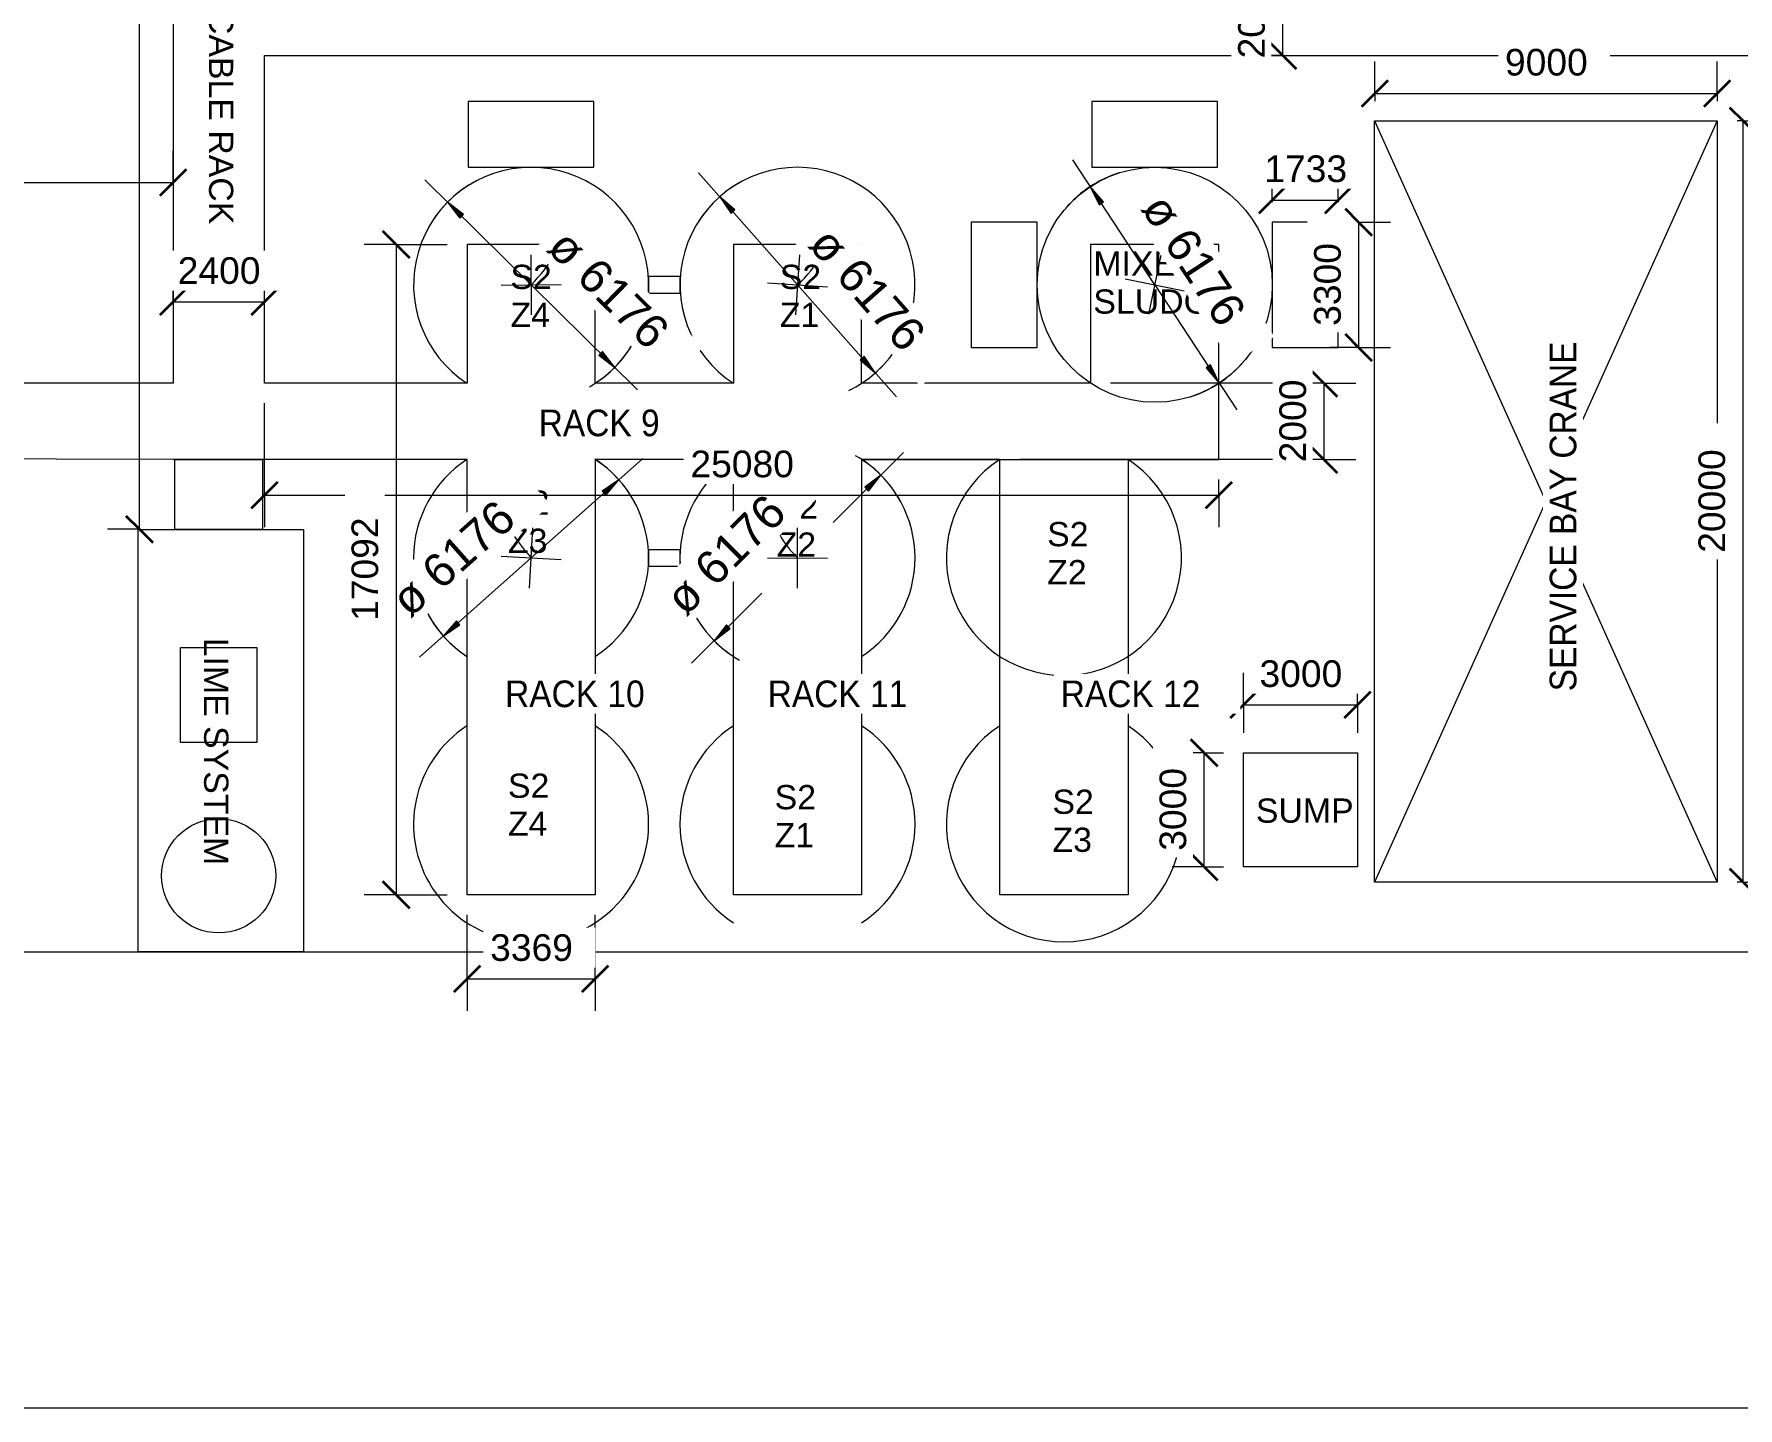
# Model space of a CAD drawing. Header units: millimetres. Extents: x 14826 to 271325, y -311366 to 51265.
# Drawn here: x 170685 to 215454, y -45560 to -9459 of the extents above; entities that cross this region are included whole.
import ezdxf

# ---------------------------------------------------------------- set-up
doc = ezdxf.new("R2010")
doc.units = ezdxf.units.MM
doc.linetypes.add('IMPORT-DASHED', pattern=[0])
for name, color, linetype, lineweight in [('A-ANNO-DIMS', 7, 'Continuous', 9), ('A-ANNO-DIMS-350', 7, 'Continuous', 9), ('FUTURE', 7, 'IMPORT-DASHED', 9), ('G-ANNO-TEXT', 7, 'Continuous', 9), ('PDF3_Geometry', 7, 'Continuous', 9), ('PDF3_Text', 7, 'Continuous', 9)]:
    doc.layers.add(name, color=color, linetype=linetype, lineweight=lineweight)
doc.layers.add('LAYOUT IMPORT_dwg', color=7, linetype='Continuous', lineweight=9, true_color=0x767676)
doc.styles.add('Arial', font='arial.ttf', dxfattribs={"height": 636.361708})
doc.styles.add('Arial_3', font='arial.ttf', dxfattribs={"height": 700})
doc.styles.add('Arial_4', font='arial.ttf', dxfattribs={"width": 0.9, "height": 700})
doc.styles.add('Arial_5', font='arial.ttf', dxfattribs={"height": 875})
doc.dimstyles.new('Diameter_-_2_5mm_Arial_1', dxfattribs={"dimscale": 304.8, "dimtxt": 892.726975, "dimasz": 1.722441, "dimexe": 2.755906, "dimexo": 0, "dimgap": 1.722441, "dimtad": 1, "dimjust": 3, "dimdec": 0, "dimzin": 0, "dimdsep": 46, "dimtxsty": 'Arial_5', "dimsah": 1, "dimcen": 0.09, "dimdle": 2.755906, "dimazin": 0, "dimtfac": 1, "dimtdec": 4, "dimtix": 1, "dimtmove": 0, "dimatfit": 2, "dimfxl": 1, "dimtvp": 1, "dimtfill": 1, "dimtolj": 1, "dimtzin": 0, "dimarcsym": 2})
doc.dimstyles.new('Diameter_-_2_5mm_Arial_2', dxfattribs={"dimscale": 304.8, "dimtxt": 892.726975, "dimasz": 1.722441, "dimexe": 2.755906, "dimexo": 0, "dimgap": 1.722441, "dimtad": 1, "dimjust": 3, "dimdec": 0, "dimzin": 0, "dimdsep": 46, "dimtxsty": 'Arial_5', "dimsah": 1, "dimcen": 0.09, "dimdle": 2.755906, "dimazin": 0, "dimtfac": 1, "dimtdec": 4, "dimtix": 1, "dimtmove": 0, "dimatfit": 2, "dimfxl": 1, "dimtvp": 1, "dimtfill": 1, "dimtolj": 1, "dimtzin": 0, "dimarcsym": 2})
doc.dimstyles.new('Greene_Arch_tick_-_2mm', dxfattribs={"dimscale": 304.8, "dimtxt": 714.18158, "dimasz": 2.296588, "dimexe": 2.755906, "dimexo": 1.722441, "dimgap": 0.86122, "dimtad": 1, "dimdec": 0, "dimzin": 0, "dimdsep": 46, "dimtxsty": 'Arial_3', "dimblk1": 'OBLIQUE', "dimblk2": 'OBLIQUE', "dimsah": 1, "dimcen": 0.09, "dimazin": 0, "dimtfac": 1, "dimtdec": 4, "dimtix": 1, "dimtmove": 0, "dimatfit": 3, "dimfxl": 1, "dimtvp": 1, "dimtfill": 1, "dimtolj": 1, "dimtzin": 0, "dimarcsym": 2})

# ---------------------------------------------------------------- blocks, each defined once
blk = doc.blocks.new('LAYOUT IMPORT_dwg__U2-326937-LEVEL 1')
at = {"layer": 'PDF3_Geometry', "flags": 128}
blk.add_lwpolyline([(1650, 781), (1650, 867), (-1650, 867), (-1650, -867), (-842, -867), (842, -867), (1650, -867), (1650, 113), (1650, 405)], close=True, dxfattribs=at)
blk = doc.blocks.new('LAYOUT IMPORT_dwg__U3-326938-LEVEL 1')
blk.add_blockref('LAYOUT IMPORT_dwg__U2-326937-LEVEL 1', (944555, 32537))
for p, rotation in [((940600, 28582), 89.99999999999997), ((944555, 24628), 180)]:
    blk.add_blockref('LAYOUT IMPORT_dwg__U2-326937-LEVEL 1', p, dxfattribs=dict(rotation=rotation))
blk = doc.blocks.new('LAYOUT IMPORT_dwg-326166-LEVEL 1')
at = {"lineweight": 9}
for p, q in [((-10868, 212791), (-10868, 311765)), ((-22851, 83899), (-22851, 311338)), ((-44685, 261983), (-24685, 270983))]:
    blk.add_line(p, q, dxfattribs=at)
at = {"lineweight": 9, "flags": 128}
for points in [[(-37792, 245135), (-37792, 241504), (-41440, 241504), (-41440, 238135), (-37792, 238135), (-37792, 232810), (-46406, 232810), (-46406, 299444)], [(-44685, 270983), (-24685, 270983), (-24685, 261983), (-44685, 261983), (-44685, 270983), (-24685, 261983)], [(-35792, 255504), (-24348, 255504), (-24348, 252135), (-35792, 252135), (-35792, 248504), (-35792, 257891), (-37792, 257891), (-41440, 257891), (-41440, 254521), (-37792, 254521), (-37792, 248504), (-41440, 248504), (-41440, 245135), (-37792, 245135)], [(-35792, 248504), (-24348, 248504), (-24348, 245135), (-35792, 245135), (-35792, 241504), (-24348, 241504), (-24348, 238135), (-35792, 238135), (-35792, 232810), (-35792, 230410), (-35867, 202793)], [(-56391, 209326), (-56391, 230410), (-37792, 230410), (-37792, 213104), (-41440, 213104), (-41440, 209735), (-37792, 209735)]]:
    blk.add_lwpolyline(points, dxfattribs=at)
for points in [[(-28085, 258534), (-28085, 261534), (-25085, 261534), (-25085, 258534)], [(-40605, 242908), (-40605, 243731), (-40155, 243731), (-40155, 242908)], [(-33428, 242908), (-33428, 243731), (-32978, 243731), (-32978, 242908)], [(-33954, 229495), (-33954, 233836), (-22851, 233836), (-22851, 229495)], [(-35792, 230460), (-35792, 232760), (-33954, 232760), (-33954, 230460)], [(-30849, 230610), (-30849, 232610), (-28349, 232610), (-28349, 230610)]]:
    blk.add_lwpolyline(points, close=True, dxfattribs=at)
at = {"lineweight": 9}
for centre, radius in [((-40380, 256206), 3088), ((-24850, 231610), 1500)]:
    blk.add_circle(centre, radius, dxfattribs=at)
for centre, start, end in [((-40380, 246819), 33.0608, 326.9392), ((-33203, 246819), 33.0608, 146.9392), ((-33203, 246819), 213.0608, 326.9392), ((-40380, 239819), 33.0608, 326.9392), ((-33203, 239819), 33.0608, 146.9392), ((-33203, 239819), 213.0608, 326.9392)]:
    blk.add_arc(centre, 3088, start, end, dxfattribs=at)
at = {"layer": 'FUTURE', "color": 1, "linetype": 'Continuous', "true_color": 0xff0000}
for centre, start, end in [((-33203, 253819), 213.0608, 146.9392), ((-26203, 253819), 213.0608, 146.9392), ((-26203, 246819), 33.0608, 146.9392), ((-26203, 246819), 213.0608, 326.9392), ((-26203, 239819), 33.0608, 146.9392), ((-26203, 239819), 213.0608, 33.0608)]:
    blk.add_arc(centre, 3088, start, end, dxfattribs=at)
at = {"layer": 'PDF3_Geometry', "flags": 128}
blk.add_lwpolyline([(-45115, 241469), (-45201, 241469), (-45201, 238169), (-43468, 238169), (-43468, 238978), (-43468, 240661), (-43468, 241469), (-44447, 241469), (-44740, 241469)], close=True, dxfattribs=at)
blk.add_blockref('LAYOUT IMPORT_dwg__U3-326938-LEVEL 1', (-984934, 227623))
at = {"layer": 'PDF3_Text', "char_height": 636.4, "attachment_point": 1, "rotation": 90, "line_spacing_factor": 0.941778, "style": 'Arial'}
for s, insert, width in [('SUMP', (-26882, 258863), 3060.98), ('MIXED\\PSLUDGE', (-41258, 254592), 4361.7), ('S2\\PZ2', (-34147, 253378), 1300.72), ('S2\\PZ3', (-27115, 253517), 1300.72), ('S2\\PZ1', (-40907, 246353), 1300.72), ('S2\\PZ2', (-34871, 246270), 1300.72), ('S2\\PZ1', (-27236, 246218), 1300.72), ('S2\\PZ4', (-40907, 239276), 1300.72), ('S2\\PZ3', (-34972, 239210), 1300.72), ('S2\\PZ4', (-27537, 239210), 1300.72)]:
    blk.add_mtext(s, dxfattribs=dict(at, insert=insert, width=width))
at = {"layer": 'PDF3_Text', "char_height": 636.36, "attachment_point": 1, "line_spacing_factor": 0.941778, "style": 'Arial'}
for s, insert, width in [('PIPE & CABLE RACK', (-50714, 231992), 10444.72), ('LIME SYSTEM', (-31106, 231864), 7118.92)]:
    blk.add_mtext(s, dxfattribs=dict(at, insert=insert, width=width))
blk = doc.blocks.new('DIMBLOCK22-LEVEL 1')
at = {"layer": 'A-ANNO-DIMS-350', "lineweight": 35, "transparency": 16777216}
for p, q in [((215588, -11743), (215238, -11393)), ((215588, -11743), (215938, -12093)), ((215588, -31743), (215238, -31393)), ((215588, -31743), (215938, -32093))]:
    blk.add_line(p, q, dxfattribs=at)
at = {"layer": 'A-ANNO-DIMS-350', "transparency": 16777216}
for p, q in [((215588, -11743), (215435, -11743)), ((215588, -31743), (215588, -11743)), ((215588, -11743), (216428, -11743)), ((215588, -31743), (215435, -31743)), ((215588, -31743), (216428, -31743))]:
    blk.add_line(p, q, dxfattribs=at)
at = {"layer": 'A-ANNO-DIMS-350', "color": 0, "transparency": 16777216, "insert": (214417, -23089), "char_height": 700, "width": 3230.3, "attachment_point": 1, "rotation": 90, "line_spacing_factor": 0.941778, "style": 'Arial_3', "bg_fill": 3, "box_fill_scale": 1.25, "bg_fill_color": 256, "bg_fill_true_color": 13158600, "bg_fill_transparency": 0}
blk.add_mtext('20000', dxfattribs=at)
blk = doc.blocks.new('_Oblique')
at = {"color": 0, "linetype": 'ByBlock', "lineweight": -2}
blk.add_line((-0.5, -0.5), (0.5, 0.5), dxfattribs=at)
blk = doc.blocks.new('DIMBLOCK23-LEVEL 1')
at = {"layer": 'A-ANNO-DIMS-350', "transparency": 16777216}
for p, q in [((205910, -11019), (205910, -10179)), ((214910, -11019), (214910, -10179)), ((205910, -11019), (214910, -11019)), ((205910, -11019), (205910, -11218)), ((214910, -11019), (214910, -11218))]:
    blk.add_line(p, q, dxfattribs=at)
at = {"layer": 'A-ANNO-DIMS-350', "lineweight": 35, "transparency": 16777216}
for p, q in [((205910, -11019), (206260, -10669)), ((214910, -11019), (215260, -10669)), ((205910, -11019), (205560, -11369)), ((214910, -11019), (214560, -11369))]:
    blk.add_line(p, q, dxfattribs=at)
at = {"layer": 'A-ANNO-DIMS-350', "color": 0, "transparency": 16777216, "insert": (209333, -9848), "char_height": 700, "width": 2584.24, "attachment_point": 1, "line_spacing_factor": 0.941778, "style": 'Arial_3', "bg_fill": 3, "box_fill_scale": 1.25, "bg_fill_color": 256, "bg_fill_true_color": 13158600, "bg_fill_transparency": 0}
blk.add_mtext('9000', dxfattribs=at)
blk = doc.blocks.new('DIMBLOCK52-LEVEL 1')
at = {"layer": 'A-ANNO-DIMS-350', "transparency": 16777216}
for p, q in [((202460, -27086), (202460, -26246)), ((205460, -27086), (205460, -26246)), ((202460, -27086), (205460, -27086)), ((202460, -27086), (202460, -27817)), ((205460, -27086), (205460, -27817))]:
    blk.add_line(p, q, dxfattribs=at)
at = {"layer": 'A-ANNO-DIMS-350', "lineweight": 35, "transparency": 16777216}
for p, q in [((202460, -27086), (202810, -26736)), ((205460, -27086), (205810, -26736)), ((202460, -27086), (202110, -27436)), ((205460, -27086), (205110, -27436))]:
    blk.add_line(p, q, dxfattribs=at)
at = {"layer": 'A-ANNO-DIMS-350', "color": 0, "transparency": 16777216, "insert": (202884, -25915), "char_height": 700, "width": 2584.24, "attachment_point": 1, "line_spacing_factor": 0.941778, "style": 'Arial_3', "bg_fill": 3, "box_fill_scale": 1.25, "bg_fill_color": 256, "bg_fill_true_color": 13158600, "bg_fill_transparency": 0}
blk.add_mtext('3000', dxfattribs=at)
blk = doc.blocks.new('DIMBLOCK53-LEVEL 1')
at = {"layer": 'A-ANNO-DIMS-350', "lineweight": 35, "transparency": 16777216}
for p, q in [((201428, -28342), (201078, -27992)), ((201428, -28342), (201778, -28692)), ((201428, -31342), (201078, -30992)), ((201428, -31342), (201778, -31692))]:
    blk.add_line(p, q, dxfattribs=at)
at = {"layer": 'A-ANNO-DIMS-350', "transparency": 16777216}
for p, q in [((201428, -28342), (200588, -28342)), ((201428, -31342), (201428, -28342)), ((201428, -28342), (201935, -28342)), ((201428, -31342), (200588, -31342)), ((201428, -31342), (201935, -31342))]:
    blk.add_line(p, q, dxfattribs=at)
at = {"layer": 'A-ANNO-DIMS-350', "color": 0, "transparency": 16777216, "insert": (200257, -30919), "char_height": 700, "width": 2584.24, "attachment_point": 1, "rotation": 90, "line_spacing_factor": 0.941778, "style": 'Arial_3', "bg_fill": 3, "box_fill_scale": 1.25, "bg_fill_color": 256, "bg_fill_true_color": 13158600, "bg_fill_transparency": 0}
blk.add_mtext('3000', dxfattribs=at)
blk = doc.blocks.new('DIMBLOCK54-LEVEL 1')
at = {"layer": 'A-ANNO-DIMS-350', "transparency": 16777216}
for points in [[(198437, -13467), (198667, -13943), (198783, -13867)], [(201827, -18629), (201597, -18152), (201481, -18228)]]:
    blk.add_hatch(color=256, dxfattribs=at).paths.add_polyline_path(points)
for p, q in [((200132, -16048), (197976, -12764)), ((198437, -13467), (198667, -13943)), ((198783, -13867), (198437, -13467)), ((198667, -13943), (198783, -13867)), ((200293, -15272), (199971, -16823)), ((199356, -15887), (200907, -16209)), ((200132, -16048), (202288, -19331)), ((201597, -18152), (201481, -18228)), ((201481, -18228), (201827, -18629)), ((201827, -18629), (201597, -18152))]:
    blk.add_line(p, q, dxfattribs=at)
for start, end in [(107.7078, 138.8773), (287.7078, 318.8773)]:
    blk.add_arc((200132, -16048), 3088, start, end, dxfattribs=at)
at = {"layer": 'A-ANNO-DIMS-350', "color": 0, "transparency": 16777216, "insert": (200484, -13558), "char_height": 875, "width": 4532.31, "attachment_point": 1, "rotation": 303.2925, "line_spacing_factor": 0.941778, "style": 'Arial_5', "bg_fill": 3, "box_fill_scale": 1.25, "bg_fill_color": 256, "bg_fill_true_color": 13158600, "bg_fill_transparency": 0}
blk.add_mtext('ø 6176', dxfattribs=at)
blk = doc.blocks.new('DIMBLOCK55-LEVEL 1')
at = {"layer": 'A-ANNO-DIMS-350', "transparency": 16777216}
for points in [[(188702, -13732), (188998, -14172), (189102, -14080)], [(192789, -18364), (192493, -17924), (192389, -18016)]]:
    blk.add_hatch(color=256, dxfattribs=at).paths.add_polyline_path(points)
for p, q in [((190745, -16048), (188147, -13102)), ((188702, -13732), (188998, -14172)), ((189102, -14080), (188702, -13732)), ((188998, -14172), (189102, -14080)), ((190795, -15257), (190696, -16838)), ((189955, -15998), (191536, -16097)), ((190745, -16048), (193344, -18994)), ((192493, -17924), (192389, -18016)), ((192389, -18016), (192789, -18364)), ((192789, -18364), (192493, -17924))]:
    blk.add_line(p, q, dxfattribs=at)
for start, end in [(115.8357, 147.0052), (295.8357, 327.0052)]:
    blk.add_arc((190745, -16048), 3088, start, end, dxfattribs=at)
blk.add_ellipse((190344, -15593), major_axis=(975, 861), ratio=0.466251, start_param=4.712389, end_param=6.283185, dxfattribs=at)
at = {"layer": 'A-ANNO-DIMS-350', "color": 0, "transparency": 16777216, "insert": (191656, -14435), "char_height": 875, "width": 4532.31, "attachment_point": 1, "rotation": 311.4205, "line_spacing_factor": 0.941778, "style": 'Arial_5', "bg_fill": 3, "box_fill_scale": 1.25, "bg_fill_color": 256, "bg_fill_true_color": 13158600, "bg_fill_transparency": 0}
blk.add_mtext('ø 6176', dxfattribs=at)
blk = doc.blocks.new('DIMBLOCK56-LEVEL 1')
at = {"layer": 'A-ANNO-DIMS-350', "transparency": 16777216}
for points in [[(181548, -13878), (181873, -14296), (181970, -14198)], [(185943, -18218), (185618, -17800), (185521, -17898)]]:
    blk.add_hatch(color=256, dxfattribs=at).paths.add_polyline_path(points)
for p, q in [((183745, -16048), (180950, -13288)), ((181548, -13878), (181873, -14296)), ((181970, -14198), (181548, -13878)), ((181873, -14296), (181970, -14198)), ((183741, -15256), (183750, -16840)), ((182954, -16053), (184537, -16043)), ((183745, -16048), (186541, -18808)), ((185618, -17800), (185521, -17898)), ((185521, -17898), (185943, -18218)), ((185943, -18218), (185618, -17800))]:
    blk.add_line(p, q, dxfattribs=at)
for start, end in [(119.7747, 150.9442), (299.7747, 330.9442)]:
    blk.add_arc((183745, -16048), 3088, start, end, dxfattribs=at)
blk.add_ellipse((183475, -15780), major_axis=(948, 960), ratio=0.282027, start_param=4.712389, end_param=6.283185, dxfattribs=at)
at = {"layer": 'A-ANNO-DIMS-350', "color": 0, "transparency": 16777216, "insert": (184739, -14501), "char_height": 875, "width": 4532.31, "attachment_point": 1, "rotation": 315.3594, "line_spacing_factor": 0.941778, "style": 'Arial_5', "bg_fill": 3, "box_fill_scale": 1.25, "bg_fill_color": 256, "bg_fill_true_color": 13158600, "bg_fill_transparency": 0}
blk.add_mtext('ø 6176', dxfattribs=at)
blk = doc.blocks.new('DIMBLOCK57-LEVEL 1')
at = {"layer": 'A-ANNO-DIMS-350', "transparency": 16777216}
for points in [[(186053, -21172), (185615, -21469), (185707, -21572)], [(181438, -25277), (181876, -24979), (181784, -24876)]]:
    blk.add_hatch(color=256, dxfattribs=at).paths.add_polyline_path(points)
for p, q in [((183745, -23224), (186681, -20614)), ((186053, -21172), (185615, -21469)), ((185615, -21469), (185707, -21572)), ((185707, -21572), (186053, -21172)), ((183699, -24015), (183792, -22434)), ((183745, -23224), (180810, -25835)), ((182955, -23178), (184536, -23270)), ((181784, -24876), (181438, -25277)), ((181438, -25277), (181876, -24979)), ((181876, -24979), (181784, -24876))]:
    blk.add_line(p, q, dxfattribs=at)
for start, end in [(26.0665, 57.236), (206.0665, 237.236)]:
    blk.add_arc((183745, -23224), 3088, start, end, dxfattribs=at)
blk.add_ellipse((183995, -23003), major_axis=(-899, 1010), ratio=0.246467, start_param=0, end_param=1.570796, dxfattribs=at)
at = {"layer": 'A-ANNO-DIMS-350', "color": 0, "transparency": 16777216, "insert": (179975, -24167), "char_height": 875, "width": 4532.31, "attachment_point": 1, "rotation": 41.6513, "line_spacing_factor": 0.941778, "style": 'Arial_5', "bg_fill": 3, "box_fill_scale": 1.25, "bg_fill_color": 256, "bg_fill_true_color": 13158600, "bg_fill_transparency": 0}
blk.add_mtext('ø 6176', dxfattribs=at)
blk = doc.blocks.new('DIMBLOCK58-LEVEL 1')
at = {"layer": 'A-ANNO-DIMS-350', "transparency": 16777216}
for points in [[(192936, -21048), (192515, -21369), (192613, -21467)], [(188555, -25401), (188976, -25080), (188878, -24982)]]:
    blk.add_hatch(color=256, dxfattribs=at).paths.add_polyline_path(points)
for p, q in [((191681, -22295), (193532, -20456)), ((192936, -21048), (192515, -21369)), ((192515, -21369), (192613, -21467)), ((192613, -21467), (192936, -21048)), ((190743, -24016), (190748, -22432)), ((189954, -23222), (191537, -23227)), ((189810, -24154), (187959, -25993)), ((188878, -24982), (188555, -25401)), ((188976, -25080), (188878, -24982)), ((188555, -25401), (188976, -25080))]:
    blk.add_line(p, q, dxfattribs=at)
for start, end in [(29.2275, 60.397), (209.2275, 240.397)]:
    blk.add_arc((190745, -23224), 3088, start, end, dxfattribs=at)
blk.add_ellipse((191164, -22808), major_axis=(-981, 988), ratio=0.424109, start_param=0, end_param=1.570796, dxfattribs=at)
at = {"layer": 'A-ANNO-DIMS-350', "color": 0, "transparency": 16777216, "insert": (187187, -24164), "char_height": 875, "width": 4532.31, "attachment_point": 1, "rotation": 44.8122, "line_spacing_factor": 0.941778, "style": 'Arial_5', "bg_fill": 3, "box_fill_scale": 1.25, "bg_fill_color": 256, "bg_fill_true_color": 13158600, "bg_fill_transparency": 0}
blk.add_mtext('ø 6176', dxfattribs=at)
blk = doc.blocks.new('DIMBLOCK67-LEVEL 1')
at = {"layer": 'A-ANNO-DIMS-350', "lineweight": 35, "transparency": 16777216}
for p, q in [((205489, -14398), (205139, -14048)), ((205489, -14398), (205839, -14748)), ((205489, -17698), (205139, -17348)), ((205489, -17698), (205839, -18048))]:
    blk.add_line(p, q, dxfattribs=at)
at = {"layer": 'A-ANNO-DIMS-350', "transparency": 16777216}
for p, q in [((205489, -14398), (205479, -14398)), ((205489, -14398), (205489, -17698)), ((205489, -14398), (206329, -14398)), ((205489, -17698), (204725, -17698)), ((205489, -17698), (206329, -17698))]:
    blk.add_line(p, q, dxfattribs=at)
at = {"layer": 'A-ANNO-DIMS-350', "color": 0, "transparency": 16777216, "insert": (204317, -17125), "char_height": 700, "width": 2584.24, "attachment_point": 1, "rotation": 90, "line_spacing_factor": 0.941778, "style": 'Arial_3', "bg_fill": 3, "box_fill_scale": 1.25, "bg_fill_color": 256, "bg_fill_true_color": 13158600, "bg_fill_transparency": 0}
blk.add_mtext('3300', dxfattribs=at)
blk = doc.blocks.new('DIMBLOCK68-LEVEL 1')
at = {"layer": 'A-ANNO-DIMS-350', "transparency": 16777216}
for p, q in [((203220, -13820), (203220, -12980)), ((204954, -13820), (204954, -12980)), ((203220, -13820), (204954, -13820)), ((203220, -13820), (203220, -13873)), ((204954, -13820), (204954, -13873))]:
    blk.add_line(p, q, dxfattribs=at)
at = {"layer": 'A-ANNO-DIMS-350', "lineweight": 35, "transparency": 16777216}
for p, q in [((203220, -13820), (202870, -14170)), ((203220, -13820), (203570, -13470)), ((204954, -13820), (204604, -14170)), ((204954, -13820), (205304, -13470))]:
    blk.add_line(p, q, dxfattribs=at)
at = {"layer": 'A-ANNO-DIMS-350', "color": 0, "transparency": 16777216, "insert": (203010, -12648), "char_height": 700, "width": 2584.24, "attachment_point": 1, "line_spacing_factor": 0.941778, "style": 'Arial_3', "bg_fill": 3, "box_fill_scale": 1.25, "bg_fill_color": 256, "bg_fill_true_color": 13158600, "bg_fill_transparency": 0}
blk.add_mtext('1733', dxfattribs=at)
blk = doc.blocks.new('DIMBLOCK75-LEVEL 1')
at = {"layer": 'A-ANNO-DIMS-350', "lineweight": 35, "transparency": 16777216}
for p, q in [((173457, 11294), (173107, 11644)), ((173457, 11294), (173807, 10944)), ((173457, -22473), (173107, -22123)), ((173457, -22473), (173807, -22823))]:
    blk.add_line(p, q, dxfattribs=at)
at = {"layer": 'A-ANNO-DIMS-350', "transparency": 16777216}
for p, q in [((173457, 11294), (172617, 11294)), ((173457, -22473), (173457, 11294)), ((173457, 11294), (176211, 11294)), ((173457, -22473), (172617, -22473)), ((173457, -22473), (173487, -22473))]:
    blk.add_line(p, q, dxfattribs=at)
at = {"layer": 'A-ANNO-DIMS-350', "color": 0, "transparency": 16777216, "insert": (172286, -6935), "char_height": 700, "width": 3230.3, "attachment_point": 1, "rotation": 90, "line_spacing_factor": 0.941778, "style": 'Arial_3', "bg_fill": 3, "box_fill_scale": 1.25, "bg_fill_color": 256, "bg_fill_true_color": 13158600, "bg_fill_transparency": 0}
blk.add_mtext('33767', dxfattribs=at)
blk = doc.blocks.new('DIMBLOCK76-LEVEL 1')
at = {"layer": 'A-ANNO-DIMS-350', "transparency": 16777216}
for p, q in [((174336, -16494), (174336, -15654)), ((176736, -16494), (176736, -15654)), ((174336, -16494), (176736, -16494)), ((174336, -16494), (174336, -16525)), ((176736, -16494), (176736, -16525))]:
    blk.add_line(p, q, dxfattribs=at)
at = {"layer": 'A-ANNO-DIMS-350', "lineweight": 35, "transparency": 16777216}
for p, q in [((174336, -16494), (173986, -16844)), ((174336, -16494), (174686, -16144)), ((176736, -16494), (176386, -16844)), ((176736, -16494), (177086, -16144))]:
    blk.add_line(p, q, dxfattribs=at)
at = {"layer": 'A-ANNO-DIMS-350', "color": 0, "transparency": 16777216, "insert": (174460, -15323), "char_height": 700, "width": 2584.24, "attachment_point": 1, "line_spacing_factor": 0.941778, "style": 'Arial_3', "bg_fill": 3, "box_fill_scale": 1.25, "bg_fill_color": 256, "bg_fill_true_color": 13158600, "bg_fill_transparency": 0}
blk.add_mtext('2400', dxfattribs=at)
blk = doc.blocks.new('DIMBLOCK81-LEVEL 1')
at = {"layer": 'A-ANNO-DIMS-350', "transparency": 16777216}
for p, q in [((203494, -8022), (202654, -8022)), ((203494, -10022), (203494, -8022)), ((203494, -8022), (203524, -8022)), ((203494, -10022), (202654, -10022)), ((203494, -10022), (203524, -10022))]:
    blk.add_line(p, q, dxfattribs=at)
at = {"layer": 'A-ANNO-DIMS-350', "lineweight": 35, "transparency": 16777216}
for p, q in [((203494, -8022), (203144, -7672)), ((203494, -8022), (203844, -8372)), ((203494, -10022), (203144, -9672)), ((203494, -10022), (203844, -10372))]:
    blk.add_line(p, q, dxfattribs=at)
at = {"layer": 'A-ANNO-DIMS-350', "color": 0, "transparency": 16777216, "insert": (202322, -10099), "char_height": 700, "width": 2584.24, "attachment_point": 1, "rotation": 90, "line_spacing_factor": 0.941778, "style": 'Arial_3', "bg_fill": 3, "box_fill_scale": 1.25, "bg_fill_color": 256, "bg_fill_true_color": 13158600, "bg_fill_transparency": 0}
blk.add_mtext('2000', dxfattribs=at)
blk = doc.blocks.new('DIMBLOCK83-LEVEL 1')
at = {"layer": 'A-ANNO-DIMS-350', "transparency": 16777216}
for p, q in [((146769, -13360), (146769, -12520)), ((174336, -13360), (174336, -12520)), ((146769, -13360), (174336, -13360)), ((146769, -13360), (146769, -14462)), ((174336, -13360), (174336, -13390))]:
    blk.add_line(p, q, dxfattribs=at)
at = {"layer": 'A-ANNO-DIMS-350', "lineweight": 35, "transparency": 16777216}
for p, q in [((146769, -13360), (146419, -13710)), ((146769, -13360), (147119, -13010)), ((174336, -13360), (173986, -13710)), ((174336, -13360), (174686, -13010))]:
    blk.add_line(p, q, dxfattribs=at)
at = {"layer": 'A-ANNO-DIMS-350', "color": 0, "transparency": 16777216, "insert": (159207, -12189), "char_height": 700, "width": 3230.3, "attachment_point": 1, "line_spacing_factor": 0.941778, "style": 'Arial_3', "bg_fill": 3, "box_fill_scale": 1.25, "bg_fill_color": 256, "bg_fill_true_color": 13158600, "bg_fill_transparency": 0}
blk.add_mtext('27567', dxfattribs=at)
blk = doc.blocks.new('DIMBLOCK85-LEVEL 1')
at = {"layer": 'A-ANNO-DIMS-350', "transparency": 16777216}
for p, q in [((176736, -21575), (176736, -19161)), ((201817, -21575), (201817, -21161)), ((176736, -21575), (201817, -21575)), ((176736, -21575), (176736, -22415)), ((201817, -21575), (201817, -22415))]:
    blk.add_line(p, q, dxfattribs=at)
at = {"layer": 'A-ANNO-DIMS-350', "lineweight": 35, "transparency": 16777216}
for p, q in [((176736, -21575), (177086, -21225)), ((201817, -21575), (202167, -21225)), ((176736, -21575), (176386, -21925)), ((201817, -21575), (201467, -21925))]:
    blk.add_line(p, q, dxfattribs=at)
at = {"layer": 'A-ANNO-DIMS-350', "color": 0, "transparency": 16777216, "insert": (187931, -20404), "char_height": 700, "width": 3230.3, "attachment_point": 1, "line_spacing_factor": 0.941778, "style": 'Arial_3', "bg_fill": 3, "box_fill_scale": 1.25, "bg_fill_color": 256, "bg_fill_true_color": 13158600, "bg_fill_transparency": 0}
blk.add_mtext('25080', dxfattribs=at)
blk = doc.blocks.new('DIMBLOCK86-LEVEL 1')
at = {"layer": 'A-ANNO-DIMS-350', "lineweight": 35, "transparency": 16777216}
for p, q in [((204577, -18636), (204227, -18286)), ((204577, -18636), (204927, -18986)), ((204577, -20636), (204227, -20286)), ((204577, -20636), (204927, -20986))]:
    blk.add_line(p, q, dxfattribs=at)
at = {"layer": 'A-ANNO-DIMS-350', "transparency": 16777216}
for p, q in [((204577, -18636), (198972, -18636)), ((204577, -18636), (204577, -20636)), ((204577, -18636), (205417, -18636)), ((204577, -20636), (196586, -20636)), ((204577, -20636), (205417, -20636))]:
    blk.add_line(p, q, dxfattribs=at)
at = {"layer": 'A-ANNO-DIMS-350', "color": 0, "transparency": 16777216, "insert": (203406, -20713), "char_height": 700, "width": 2584.24, "attachment_point": 1, "rotation": 90, "line_spacing_factor": 0.941778, "style": 'Arial_3', "bg_fill": 3, "box_fill_scale": 1.25, "bg_fill_color": 256, "bg_fill_true_color": 13158600, "bg_fill_transparency": 0}
blk.add_mtext('2000', dxfattribs=at)
blk = doc.blocks.new('DIMBLOCK87-LEVEL 1')
at = {"layer": 'A-ANNO-DIMS-350', "lineweight": 35, "transparency": 16777216}
for p, q in [((180197, -14987), (179847, -14637)), ((180197, -14987), (180547, -15337)), ((180197, -32080), (179847, -31730)), ((180197, -32080), (180547, -32430))]:
    blk.add_line(p, q, dxfattribs=at)
at = {"layer": 'A-ANNO-DIMS-350', "transparency": 16777216}
for p, q in [((180197, -14987), (179357, -14987)), ((180197, -14987), (180197, -32080)), ((180197, -14987), (181536, -14987)), ((180197, -32080), (179357, -32080)), ((180197, -32080), (181536, -32080))]:
    blk.add_line(p, q, dxfattribs=at)
at = {"layer": 'A-ANNO-DIMS-350', "color": 0, "transparency": 16777216, "insert": (179026, -24880), "char_height": 700, "width": 3230.3, "attachment_point": 1, "rotation": 90, "line_spacing_factor": 0.941778, "style": 'Arial_3', "bg_fill": 3, "box_fill_scale": 1.25, "bg_fill_color": 256, "bg_fill_true_color": 13158600, "bg_fill_transparency": 0}
blk.add_mtext('17092', dxfattribs=at)
blk = doc.blocks.new('DIMBLOCK88-LEVEL 1')
at = {"layer": 'A-ANNO-DIMS-350', "transparency": 16777216}
for p, q in [((182061, -34285), (182061, -32605)), ((185430, -34285), (185430, -32605)), ((182061, -34285), (185430, -34285)), ((182061, -34285), (182061, -35125)), ((185430, -34285), (185430, -35125))]:
    blk.add_line(p, q, dxfattribs=at)
at = {"layer": 'A-ANNO-DIMS-350', "lineweight": 35, "transparency": 16777216}
for p, q in [((182061, -34285), (182411, -33935)), ((185430, -34285), (185780, -33935)), ((182061, -34285), (181711, -34635)), ((185430, -34285), (185080, -34635))]:
    blk.add_line(p, q, dxfattribs=at)
at = {"layer": 'A-ANNO-DIMS-350', "color": 0, "transparency": 16777216, "insert": (182669, -33113), "char_height": 700, "width": 2584.24, "attachment_point": 1, "line_spacing_factor": 0.941778, "style": 'Arial_3', "bg_fill": 3, "box_fill_scale": 1.25, "bg_fill_color": 256, "bg_fill_true_color": 13158600, "bg_fill_transparency": 0}
blk.add_mtext('3369', dxfattribs=at)

msp = doc.modelspace()

# ---------------------------------------------------------------- block references
at = {"layer": 'LAYOUT IMPORT_dwg', "color": 7, "rotation": 269.9999999999997}
msp.add_blockref('LAYOUT IMPORT_dwg-326166-LEVEL 1', (-56073.9, -56427.6), dxfattribs=at)

# ---------------------------------------------------------------- next in the draw order: texts
at = {"layer": 'G-ANNO-TEXT', "insert": (210508.6, -26729.6), "char_height": 700, "width": 11389.173, "attachment_point": 1, "rotation": 90, "style": 'Arial_4', "bg_fill": 3, "box_fill_scale": 1.25, "bg_fill_color": 256, "bg_fill_true_color": 13158600, "bg_fill_transparency": 0}
msp.add_mtext('SERVICE BAY CRANE', dxfattribs=at)
at = {"layer": 'G-ANNO-TEXT', "char_height": 700, "width": 4545.568, "attachment_point": 1, "style": 'Arial_4', "bg_fill": 3, "box_fill_scale": 1.25, "bg_fill_color": 256, "bg_fill_true_color": 13158600, "bg_fill_transparency": 0}
for s, insert in [('RACK 10', (183060.7, -26445.6)), ('RACK 11', (189960.7, -26445.6))]:
    msp.add_mtext(s, dxfattribs=dict(at, insert=insert))

# ---------------------------------------------------------------- next in the draw order: dimensions: what is measured, and where the dimension line sits
at = {"layer": 'A-ANNO-DIMS'}
for base, p1, p2, override, picture, middle in [((173457.1, 11294.2), (172962.1, -22473.2), (176736.3, 11294.2), {"dimpost": '<>', "dimfxl": 33977.662962}, 'DIMBLOCK75-LEVEL 1', (172836.9, -5589.5)), ((203493.5, -8022), (202998.5, -10022), (202998.5, -8022), {"dimpost": '<>', "dimfxl": 2000}, 'DIMBLOCK81-LEVEL 1', (202873.6, -9022)), ((215588.3, -11743), (214909.5, -31743), (214909.5, -11743), {"dimpost": '<>', "dimfxl": 20000}, 'DIMBLOCK22-LEVEL 1', (214968.4, -21743)), ((205488.6, -17697.8), (204953.6, -14397.9), (204199.5, -17697.8), {"dimpost": '<>', "dimfxl": 3385.035437}, 'DIMBLOCK67-LEVEL 1', (204868.4, -16047.9))]:
    dim = msp.add_linear_dim(base=base, p1=p1, p2=p2, angle=90, dimstyle='Greene_Arch_tick_-_2mm', override=override, dxfattribs=at)
    dim.commit()
    dim.dimension.update_dxf_attribs({"geometry": picture, "text_midpoint": middle})
for p1, p2, dimstyle, picture, middle in [((201827.1, -18629.2), (198436.8, -13466.5), 'Diameter_-_2_5mm_Arial_1', 'DIMBLOCK54-LEVEL 1', (200957.7, -15505.6)), ((192788.6, -18363.6), (188702.4, -13732.1), 'Diameter_-_2_5mm_Arial_2', 'DIMBLOCK55-LEVEL 1', (191486.3, -15394.3)), ((186053, -21171.8), (181438, -25276.6), 'Diameter_-_2_5mm_Arial_2', 'DIMBLOCK57-LEVEL 1', (183089, -22486.1))]:
    dim = msp.add_diameter_dim_2p(p1=p1, p2=p2, dimstyle=dimstyle, override={"dimpost": 'ø<>'}, dxfattribs=at)
    dim.commit()
    dim.dimension.update_dxf_attribs({"geometry": picture, "text_midpoint": middle})
dim = msp.add_linear_dim(base=(205460.4, -27086.4), p1=(202460.4, -28342.2), p2=(205460.4, -28342.2), dimstyle='Greene_Arch_tick_-_2mm', override={"dimpost": '<>', "dimfxl": 3000}, dxfattribs=at)
dim.commit()
dim.dimension.update_dxf_attribs({"geometry": 'DIMBLOCK52-LEVEL 1', "text_midpoint": (203960.4, -26466.2)})

# ---------------------------------------------------------------- next in the draw order: texts
at = {"layer": 'G-ANNO-TEXT', "char_height": 700, "attachment_point": 1, "style": 'Arial_4', "bg_fill": 3, "box_fill_scale": 1.25, "bg_fill_color": 256, "bg_fill_true_color": 13158600, "bg_fill_transparency": 0}
for s, insert, width in [('RACK 9', (183944.2, -19326), 3939.492), ('RACK 12', (197660.7, -26445.6), 4545.568)]:
    msp.add_mtext(s, dxfattribs=dict(at, insert=insert, width=width))

# ---------------------------------------------------------------- next in the draw order: dimensions: what is measured, and where the dimension line sits
at = {"layer": 'A-ANNO-DIMS'}
for base, p1, p2, override, picture, middle in [((214909.5, -11019.1), (205909.5, -11743), (214909.5, -11743), {"dimpost": '<>', "dimfxl": 9000}, 'DIMBLOCK23-LEVEL 1', (210409.5, -10399.2)), ((204953.5945, -13819.5261), (203220.1246, -14397.8791), (204953.5945, -14397.8791), {"dimpost": '<>', "dimfxl": 1733.469834}, 'DIMBLOCK68-LEVEL 1', (204086.8595, -13199.3863)), ((176736.3, -16494.5), (174336.3, -15999.5), (176736.3, -15999.5), {"dimpost": '<>', "dimfxl": 2400}, 'DIMBLOCK76-LEVEL 1', (175536.3, -15874.6))]:
    dim = msp.add_linear_dim(base=base, p1=p1, p2=p2, dimstyle='Greene_Arch_tick_-_2mm', override=override, dxfattribs=at)
    dim.commit()
    dim.dimension.update_dxf_attribs({"geometry": picture, "text_midpoint": middle})
for p1, p2, picture, middle in [((185942.8, -18217.8), (181548.2, -13878), 'DIMBLOCK56-LEVEL 1', (184439.6, -15345)), ((192936.3, -21047.7), (188554.7, -25400.7), 'DIMBLOCK58-LEVEL 1', (190049.3, -22523.4))]:
    dim = msp.add_diameter_dim_2p(p1=p1, p2=p2, dimstyle='Diameter_-_2_5mm_Arial_2', override={"dimpost": 'ø<>'}, dxfattribs=at)
    dim.commit()
    dim.dimension.update_dxf_attribs({"geometry": picture, "text_midpoint": middle})
dim = msp.add_linear_dim(base=(201428.2, -28342.2), p1=(202460.4, -31342.2), p2=(202460.4, -28342.2), angle=90, dimstyle='Greene_Arch_tick_-_2mm', override={"dimpost": '<>', "dimfxl": 3000}, dxfattribs=at)
dim.commit()
dim.dimension.update_dxf_attribs({"geometry": 'DIMBLOCK53-LEVEL 1', "text_midpoint": (200808.1, -29842.2)})

# ---------------------------------------------------------------- next in the draw order: dimensions: what is measured, and where the dimension line sits
for base, p1, p2, override, picture, middle in [((174336.3, -13360.4), (146769.3, -14987.4), (174336.3, -12865.4), {"dimpost": '<>', "dimfxl": 27648.568449}, 'DIMBLOCK83-LEVEL 1', (160552.8, -12740.5)), ((201816.6, -21575.3), (176736.3, -18636.1), (201816.6, -20636.1), {"dimpost": '<>', "dimfxl": 25159.91656}, 'DIMBLOCK85-LEVEL 1', (189276.5, -20955.4))]:
    dim = msp.add_linear_dim(base=base, p1=p1, p2=p2, dimstyle='Greene_Arch_tick_-_2mm', override=override, dxfattribs=at)
    dim.commit()
    dim.dimension.update_dxf_attribs({"geometry": picture, "text_midpoint": middle})

# ---------------------------------------------------------------- next in the draw order: dimensions: what is measured, and where the dimension line sits
for base, p1, p2, override, picture, middle in [((180197.2, -32079.8), (182060.8, -14987.4), (182060.8, -32079.8), {"dimpost": '<>', "dimfxl": 17092.484336}, 'DIMBLOCK87-LEVEL 1', (179577.3, -23533.6)), ((204577.4, -20636.1), (198447.3, -18636.1), (196060.8, -20636.1), {"dimpost": '<>', "dimfxl": 3113.707303}, 'DIMBLOCK86-LEVEL 1', (203957.5, -19636.1))]:
    dim = msp.add_linear_dim(base=base, p1=p1, p2=p2, angle=90, dimstyle='Greene_Arch_tick_-_2mm', override=override, dxfattribs=at)
    dim.commit()
    dim.dimension.update_dxf_attribs({"geometry": picture, "text_midpoint": middle})

# ---------------------------------------------------------------- next in the draw order: dimensions: what is measured, and where the dimension line sits
dim = msp.add_linear_dim(base=(185430.2, -34284.7), p1=(182060.8, -32079.8), p2=(185430.2, -32079.8), dimstyle='Greene_Arch_tick_-_2mm', override={"dimpost": '<>', "dimfxl": 3369.378267}, dxfattribs=at)
dim.commit()
dim.dimension.update_dxf_attribs({"geometry": 'DIMBLOCK88-LEVEL 1', "text_midpoint": (183745.5, -33664.6)})

doc.saveas('drawing.dxf')
